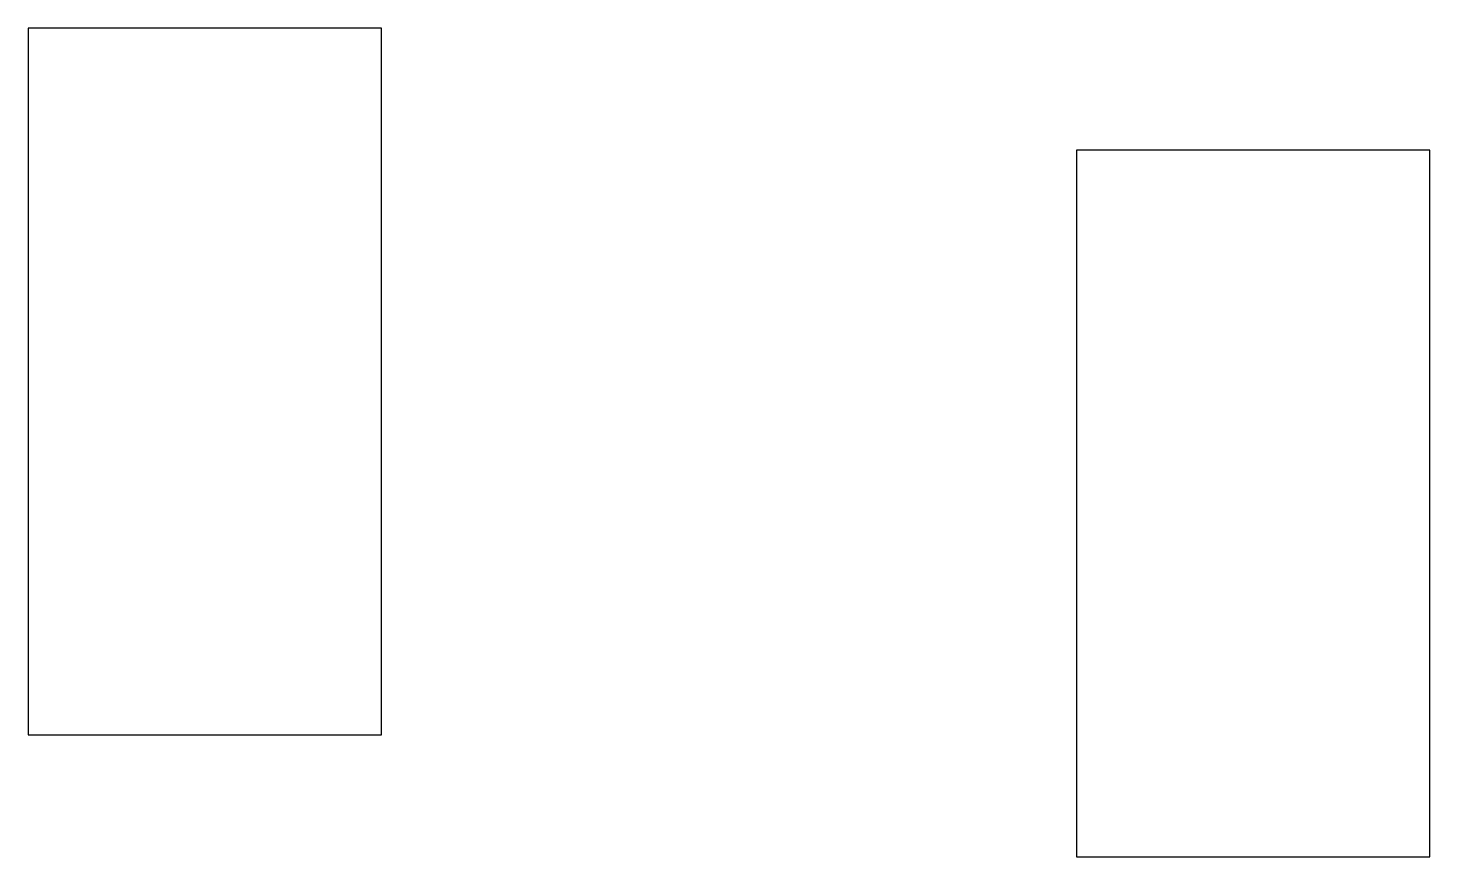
# Model space of a CAD drawing. Header units: inches. Extents: x 0 to 397, y -35 to 200.
import ezdxf

# ---------------------------------------------------------------- set-up
doc = ezdxf.new("R2010")
doc.units = ezdxf.units.IN
doc.header["$MEASUREMENT"] = 0

# ---------------------------------------------------------------- blocks, each defined once
blk = doc.blocks.new('TEST_DOOR')
blk.add_lwpolyline([(0, 0), (100, 0), (100, 200), (0, 200)], close=True)

msp = doc.modelspace()

# ---------------------------------------------------------------- block references
for p in [(0, 0), (296.67, -34.57)]:
    msp.add_blockref('TEST_DOOR', p)

doc.saveas('drawing.dxf')
